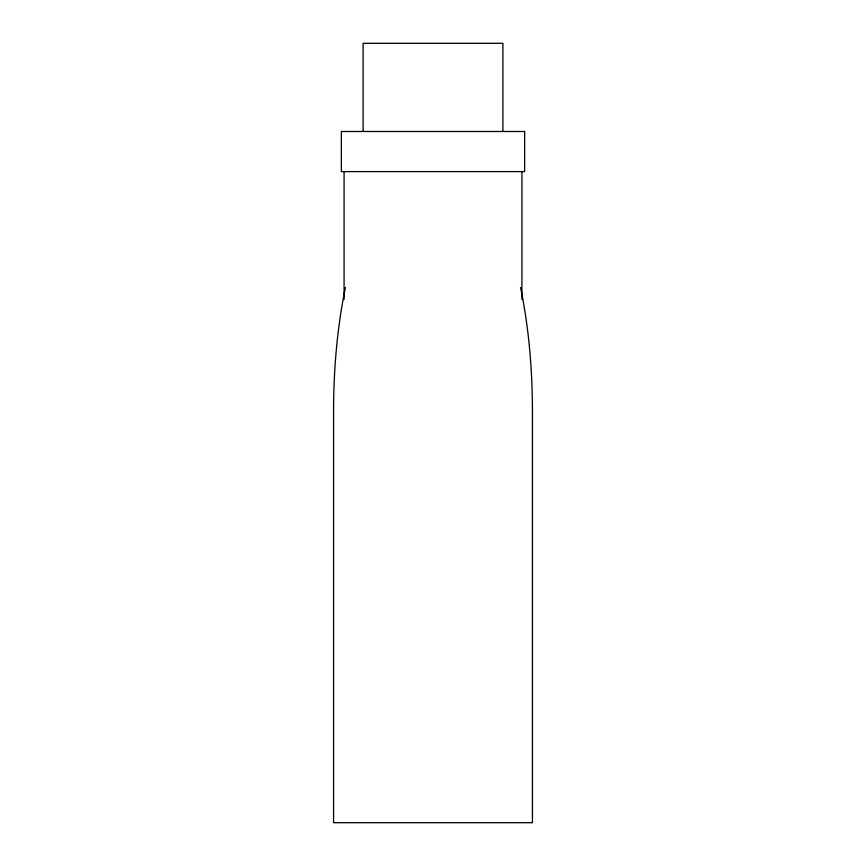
<?xml version="1.0" encoding="UTF-8"?>
<svg xmlns="http://www.w3.org/2000/svg" width="866" height="866" viewBox="0 0 866 866"><rect width="100%" height="100%" fill="white"/><g stroke="black" fill="none" stroke-linecap="round" stroke-linejoin="round"><path stroke-width="1.3" d="M345.437 287.501C337.231 327.272 333.8 367.877 333.562 408.46L333.562 822.7L532.438 822.7L532.438 408.46C532.2 367.877 528.769 327.272 520.563 287.501M521.927 171.587L521.927 299.441M502.908 131.491L502.908 43.3L363.092 43.3L363.092 131.491M344.073 171.587L344.073 299.441M524.644 131.491L341.356 131.491L341.356 171.587L524.644 171.587L524.644 131.491"/></g></svg>
